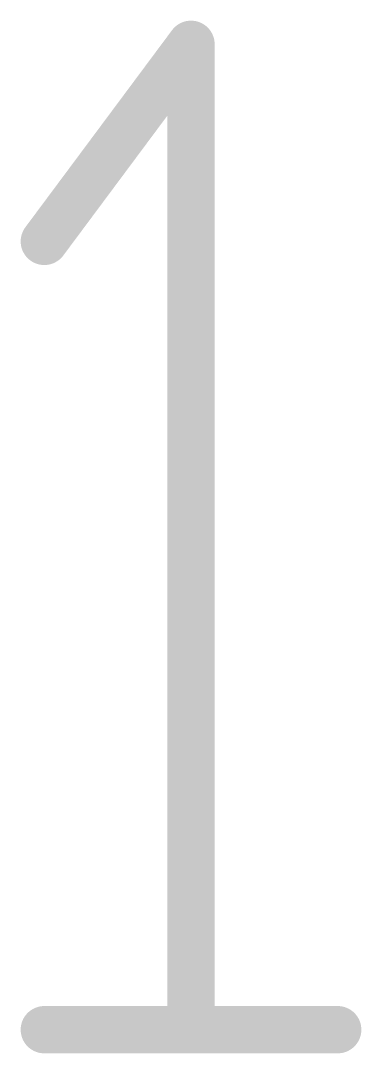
# Model space of a CAD drawing. Extents: x -18 to 16.1, y -6.6 to 15.5.
# Drawn here: x -1.6906 to -1.6474, y 4.5015 to 4.6325 of the extents above; entities that cross this region are included whole.
import ezdxf

# ---------------------------------------------------------------- set-up
doc = ezdxf.new("R2010")
doc.units = 0
doc.layers.get('0').update_dxf_attribs({"linetype": 'CONTINUOUS'})
doc.layers.add('FAB', color=13, linetype='CONTINUOUS')

# ---------------------------------------------------------------- blocks, each defined once
blk = doc.blocks.new('ROUND_1')
at = {"const_width": 0.003}
blk.add_lwpolyline([(-0.0015, 0, 1), (0.0015, 0, 1)], format="xyb", close=True, dxfattribs=at)

msp = doc.modelspace()

# ---------------------------------------------------------------- linework, layer by layer
at = {"layer": 'FAB', "const_width": 0.006}
for points in [[(-1.669, 4.6295), (-1.6876, 4.6045)], [(-1.669, 4.5045), (-1.669, 4.6295)], [(-1.6876, 4.5045), (-1.6504, 4.5045)]]:
    msp.add_lwpolyline(points, dxfattribs=at)

# ---------------------------------------------------------------- block references
at = {"layer": 'FAB'}
for p in [(-1.669, 4.6295), (-1.669, 4.6295), (-1.6876, 4.6045), (-1.6876, 4.5045), (-1.669, 4.5045), (-1.6504, 4.5045)]:
    msp.add_blockref('ROUND_1', p, dxfattribs=at)

doc.saveas('drawing.dxf')
